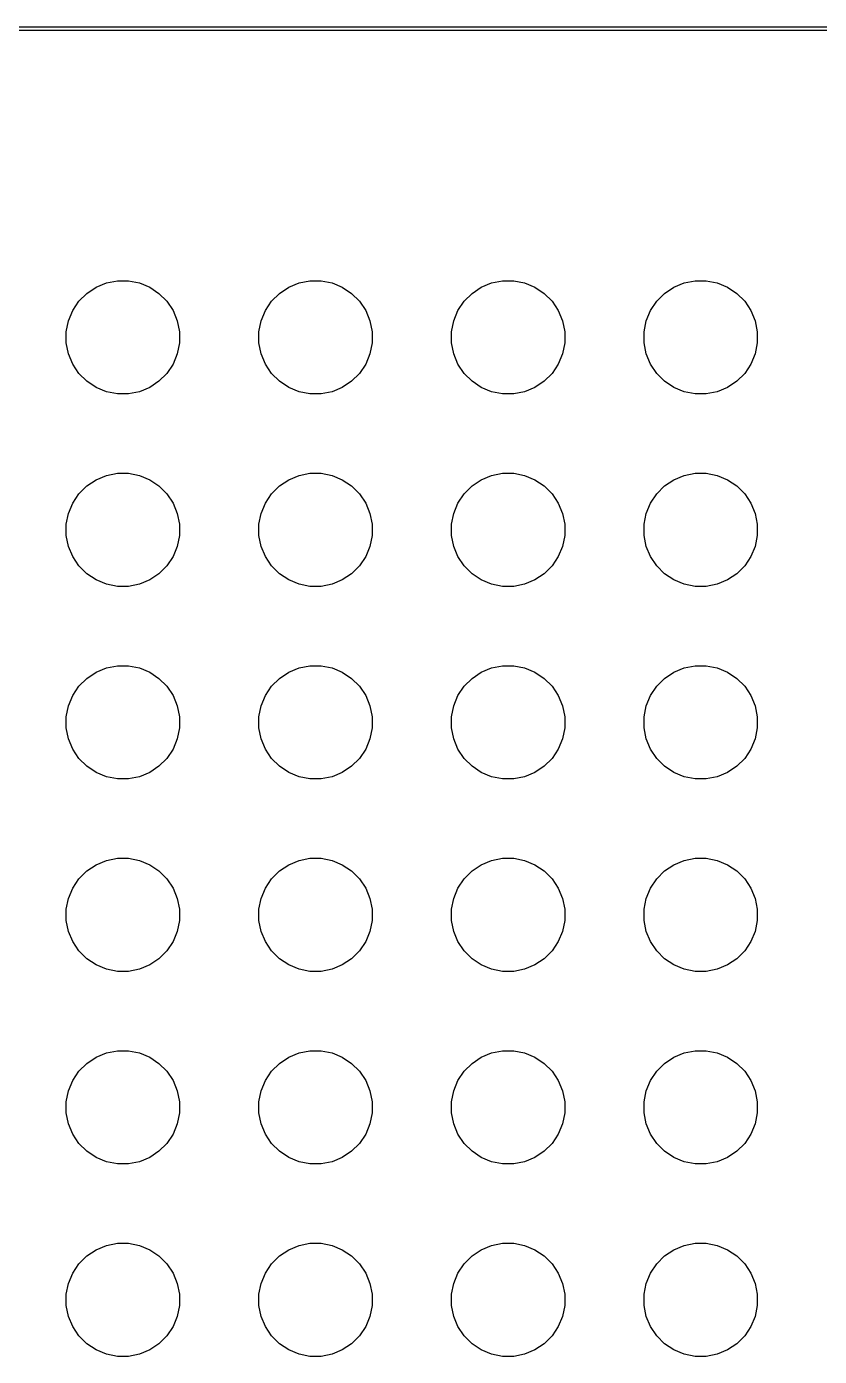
# Model space of a CAD drawing. Header units: millimetres. Extents: x 68 to 175, y -162 to -92.
# Drawn here: x 126.31 to 136.77, y -109.06 to -91.52 of the extents above; entities that cross this region are included whole.
import ezdxf

# ---------------------------------------------------------------- set-up
doc = ezdxf.new("R2010")
doc.units = ezdxf.units.MM
doc.layers.add('Edge.Cuts', color=254, linetype='CONTINUOUS', true_color=0xd0d2cd)

msp = doc.modelspace()

# ---------------------------------------------------------------- linework, layer by layer
at = {"layer": 'Edge.Cuts', "linetype": 'CONTINUOUS'}
for p, q in [((68.199199, -91.5186), (174.599999, -91.515)), ((174.575, -91.565), (68.224193, -91.568599)), ((127.228452, -94.954468), (127.364286, -94.898204)), ((127.364286, -94.898204), (127.508487, -94.86952)), ((127.508487, -94.86952), (127.655513, -94.86952)), ((127.655513, -94.86952), (127.799714, -94.898204)), ((127.799714, -94.898204), (127.935548, -94.954468)), ((129.768452, -94.954468), (129.904286, -94.898204)), ((129.904286, -94.898204), (130.048487, -94.86952)), ((130.048487, -94.86952), (130.195513, -94.86952)), ((130.195513, -94.86952), (130.339714, -94.898204)), ((130.339714, -94.898204), (130.475548, -94.954468)), ((132.308452, -94.954468), (132.444286, -94.898204)), ((132.444286, -94.898204), (132.588487, -94.86952)), ((132.588487, -94.86952), (132.735513, -94.86952)), ((132.735513, -94.86952), (132.879714, -94.898204)), ((132.879714, -94.898204), (133.015548, -94.954468)), ((134.848452, -94.954468), (134.984286, -94.898204)), ((134.984286, -94.898204), (135.128487, -94.86952)), ((135.128487, -94.86952), (135.275513, -94.86952)), ((135.275513, -94.86952), (135.419714, -94.898204)), ((135.419714, -94.898204), (135.555548, -94.954468)), ((127.002242, -95.140114), (127.106205, -95.036151)), ((127.106205, -95.036151), (127.228452, -94.954468)), ((127.935548, -94.954468), (128.057795, -95.036151)), ((128.057795, -95.036151), (128.161758, -95.140114)), ((129.542242, -95.140114), (129.646205, -95.036151)), ((129.646205, -95.036151), (129.768452, -94.954468)), ((130.475548, -94.954468), (130.597795, -95.036151)), ((130.597795, -95.036151), (130.701758, -95.140114)), ((132.082242, -95.140114), (132.186205, -95.036151)), ((132.186205, -95.036151), (132.308452, -94.954468)), ((133.015548, -94.954468), (133.137795, -95.036151)), ((133.137795, -95.036151), (133.241758, -95.140114)), ((134.622242, -95.140114), (134.726205, -95.036151)), ((134.726205, -95.036151), (134.848452, -94.954468)), ((135.555548, -94.954468), (135.677795, -95.036151)), ((135.677795, -95.036151), (135.781758, -95.140114)), ((126.864295, -95.398195), (126.920559, -95.262361)), ((126.920559, -95.262361), (127.002242, -95.140114)), ((128.161758, -95.140114), (128.243441, -95.262361)), ((128.243441, -95.262361), (128.299705, -95.398195)), ((129.404295, -95.398195), (129.460559, -95.262361)), ((129.460559, -95.262361), (129.542242, -95.140114)), ((130.701758, -95.140114), (130.783441, -95.262361)), ((130.783441, -95.262361), (130.839705, -95.398195)), ((131.944295, -95.398195), (132.000559, -95.262361)), ((132.000559, -95.262361), (132.082242, -95.140114)), ((133.241758, -95.140114), (133.323441, -95.262361)), ((133.323441, -95.262361), (133.379705, -95.398195)), ((134.484295, -95.398195), (134.540559, -95.262361)), ((134.540559, -95.262361), (134.622242, -95.140114)), ((135.781758, -95.140114), (135.863441, -95.262361)), ((135.863441, -95.262361), (135.919705, -95.398195)), ((126.835611, -95.542396), (126.864295, -95.398195)), ((128.299705, -95.398195), (128.328389, -95.542396)), ((129.375611, -95.542396), (129.404295, -95.398195)), ((130.839705, -95.398195), (130.868389, -95.542396)), ((131.915611, -95.542396), (131.944295, -95.398195)), ((133.379705, -95.398195), (133.408389, -95.542396)), ((134.455611, -95.542396), (134.484295, -95.398195)), ((135.919705, -95.398195), (135.948389, -95.542396)), ((126.835611, -95.689422), (126.835611, -95.542396)), ((128.328389, -95.542396), (128.328389, -95.689422)), ((129.375611, -95.689422), (129.375611, -95.542396)), ((130.868389, -95.542396), (130.868389, -95.689422)), ((131.915611, -95.689422), (131.915611, -95.542396)), ((133.408389, -95.542396), (133.408389, -95.689422)), ((134.455611, -95.689422), (134.455611, -95.542396)), ((135.948389, -95.542396), (135.948389, -95.689422)), ((126.864295, -95.833623), (126.835611, -95.689422)), ((128.328389, -95.689422), (128.299705, -95.833623)), ((129.404295, -95.833623), (129.375611, -95.689422)), ((130.868389, -95.689422), (130.839705, -95.833623)), ((131.944295, -95.833623), (131.915611, -95.689422)), ((133.408389, -95.689422), (133.379705, -95.833623)), ((134.484295, -95.833623), (134.455611, -95.689422)), ((135.948389, -95.689422), (135.919705, -95.833623)), ((126.920559, -95.969457), (126.864295, -95.833623)), ((127.002242, -96.091704), (126.920559, -95.969457)), ((128.243441, -95.969457), (128.161758, -96.091704)), ((128.299705, -95.833623), (128.243441, -95.969457)), ((129.460559, -95.969457), (129.404295, -95.833623)), ((129.542242, -96.091704), (129.460559, -95.969457)), ((130.783441, -95.969457), (130.701758, -96.091704)), ((130.839705, -95.833623), (130.783441, -95.969457)), ((132.000559, -95.969457), (131.944295, -95.833623)), ((132.082242, -96.091704), (132.000559, -95.969457)), ((133.323441, -95.969457), (133.241758, -96.091704)), ((133.379705, -95.833623), (133.323441, -95.969457)), ((134.540559, -95.969457), (134.484295, -95.833623)), ((134.622242, -96.091704), (134.540559, -95.969457)), ((135.863441, -95.969457), (135.781758, -96.091704)), ((135.919705, -95.833623), (135.863441, -95.969457)), ((127.106205, -96.195667), (127.002242, -96.091704)), ((128.161758, -96.091704), (128.057795, -96.195667)), ((129.646205, -96.195667), (129.542242, -96.091704)), ((130.701758, -96.091704), (130.597795, -96.195667)), ((132.186205, -96.195667), (132.082242, -96.091704)), ((133.241758, -96.091704), (133.137795, -96.195667)), ((134.726205, -96.195667), (134.622242, -96.091704)), ((135.781758, -96.091704), (135.677795, -96.195667)), ((127.228452, -96.27735), (127.106205, -96.195667)), ((127.364286, -96.333614), (127.228452, -96.27735)), ((127.508487, -96.362298), (127.364286, -96.333614)), ((127.799714, -96.333614), (127.655513, -96.362298)), ((127.935548, -96.27735), (127.799714, -96.333614)), ((128.057795, -96.195667), (127.935548, -96.27735)), ((129.768452, -96.27735), (129.646205, -96.195667)), ((129.904286, -96.333614), (129.768452, -96.27735)), ((130.048487, -96.362298), (129.904286, -96.333614)), ((130.339714, -96.333614), (130.195513, -96.362298)), ((130.475548, -96.27735), (130.339714, -96.333614)), ((130.597795, -96.195667), (130.475548, -96.27735)), ((132.308452, -96.27735), (132.186205, -96.195667)), ((132.444286, -96.333614), (132.308452, -96.27735)), ((132.588487, -96.362298), (132.444286, -96.333614)), ((132.879714, -96.333614), (132.735513, -96.362298)), ((133.015548, -96.27735), (132.879714, -96.333614)), ((133.137795, -96.195667), (133.015548, -96.27735)), ((134.848452, -96.27735), (134.726205, -96.195667)), ((134.984286, -96.333614), (134.848452, -96.27735)), ((135.128487, -96.362298), (134.984286, -96.333614)), ((135.419714, -96.333614), (135.275513, -96.362298)), ((135.555548, -96.27735), (135.419714, -96.333614)), ((135.677795, -96.195667), (135.555548, -96.27735)), ((127.655513, -96.362298), (127.508487, -96.362298)), ((130.195513, -96.362298), (130.048487, -96.362298)), ((132.735513, -96.362298), (132.588487, -96.362298)), ((135.275513, -96.362298), (135.128487, -96.362298)), ((127.106205, -97.576151), (127.228452, -97.494468)), ((127.228452, -97.494468), (127.364286, -97.438204)), ((127.364286, -97.438204), (127.508487, -97.40952)), ((127.508487, -97.40952), (127.655513, -97.40952)), ((127.655513, -97.40952), (127.799714, -97.438204)), ((127.799714, -97.438204), (127.935548, -97.494468)), ((127.935548, -97.494468), (128.057795, -97.576151)), ((129.646205, -97.576151), (129.768452, -97.494468)), ((129.768452, -97.494468), (129.904286, -97.438204)), ((129.904286, -97.438204), (130.048487, -97.40952)), ((130.048487, -97.40952), (130.195513, -97.40952)), ((130.195513, -97.40952), (130.339714, -97.438204)), ((130.339714, -97.438204), (130.475548, -97.494468)), ((130.475548, -97.494468), (130.597795, -97.576151)), ((132.186205, -97.576151), (132.308452, -97.494468)), ((132.308452, -97.494468), (132.444286, -97.438204)), ((132.444286, -97.438204), (132.588487, -97.40952)), ((132.588487, -97.40952), (132.735513, -97.40952)), ((132.735513, -97.40952), (132.879714, -97.438204)), ((132.879714, -97.438204), (133.015548, -97.494468)), ((133.015548, -97.494468), (133.137795, -97.576151)), ((134.726205, -97.576151), (134.848452, -97.494468)), ((134.848452, -97.494468), (134.984286, -97.438204)), ((134.984286, -97.438204), (135.128487, -97.40952)), ((135.128487, -97.40952), (135.275513, -97.40952)), ((135.275513, -97.40952), (135.419714, -97.438204)), ((135.419714, -97.438204), (135.555548, -97.494468)), ((135.555548, -97.494468), (135.677795, -97.576151)), ((126.920559, -97.802361), (127.002242, -97.680114)), ((127.002242, -97.680114), (127.106205, -97.576151)), ((128.057795, -97.576151), (128.161758, -97.680114)), ((128.161758, -97.680114), (128.243441, -97.802361)), ((129.460559, -97.802361), (129.542242, -97.680114)), ((129.542242, -97.680114), (129.646205, -97.576151)), ((130.597795, -97.576151), (130.701758, -97.680114)), ((130.701758, -97.680114), (130.783441, -97.802361)), ((132.000559, -97.802361), (132.082242, -97.680114)), ((132.082242, -97.680114), (132.186205, -97.576151)), ((133.137795, -97.576151), (133.241758, -97.680114)), ((133.241758, -97.680114), (133.323441, -97.802361)), ((134.540559, -97.802361), (134.622242, -97.680114)), ((134.622242, -97.680114), (134.726205, -97.576151)), ((135.677795, -97.576151), (135.781758, -97.680114)), ((135.781758, -97.680114), (135.863441, -97.802361)), ((126.864295, -97.938195), (126.920559, -97.802361)), ((128.243441, -97.802361), (128.299705, -97.938195)), ((129.404295, -97.938195), (129.460559, -97.802361)), ((130.783441, -97.802361), (130.839705, -97.938195)), ((131.944295, -97.938195), (132.000559, -97.802361)), ((133.323441, -97.802361), (133.379705, -97.938195)), ((134.484295, -97.938195), (134.540559, -97.802361)), ((135.863441, -97.802361), (135.919705, -97.938195)), ((126.835611, -98.082396), (126.864295, -97.938195)), ((126.835611, -98.229422), (126.835611, -98.082396)), ((128.299705, -97.938195), (128.328389, -98.082396)), ((128.328389, -98.082396), (128.328389, -98.229422)), ((129.375611, -98.082396), (129.404295, -97.938195)), ((129.375611, -98.229422), (129.375611, -98.082396)), ((130.839705, -97.938195), (130.868389, -98.082396)), ((130.868389, -98.082396), (130.868389, -98.229422)), ((131.915611, -98.082396), (131.944295, -97.938195)), ((131.915611, -98.229422), (131.915611, -98.082396)), ((133.379705, -97.938195), (133.408389, -98.082396)), ((133.408389, -98.082396), (133.408389, -98.229422)), ((134.455611, -98.082396), (134.484295, -97.938195)), ((134.455611, -98.229422), (134.455611, -98.082396)), ((135.919705, -97.938195), (135.948389, -98.082396)), ((135.948389, -98.082396), (135.948389, -98.229422)), ((126.864295, -98.373623), (126.835611, -98.229422)), ((128.328389, -98.229422), (128.299705, -98.373623)), ((129.404295, -98.373623), (129.375611, -98.229422)), ((130.868389, -98.229422), (130.839705, -98.373623)), ((131.944295, -98.373623), (131.915611, -98.229422)), ((133.408389, -98.229422), (133.379705, -98.373623)), ((134.484295, -98.373623), (134.455611, -98.229422)), ((135.948389, -98.229422), (135.919705, -98.373623)), ((126.920559, -98.509457), (126.864295, -98.373623)), ((128.299705, -98.373623), (128.243441, -98.509457)), ((129.460559, -98.509457), (129.404295, -98.373623)), ((130.839705, -98.373623), (130.783441, -98.509457)), ((132.000559, -98.509457), (131.944295, -98.373623)), ((133.379705, -98.373623), (133.323441, -98.509457)), ((134.540559, -98.509457), (134.484295, -98.373623)), ((135.919705, -98.373623), (135.863441, -98.509457)), ((127.002242, -98.631704), (126.920559, -98.509457)), ((128.243441, -98.509457), (128.161758, -98.631704)), ((129.542242, -98.631704), (129.460559, -98.509457)), ((130.783441, -98.509457), (130.701758, -98.631704)), ((132.082242, -98.631704), (132.000559, -98.509457)), ((133.323441, -98.509457), (133.241758, -98.631704)), ((134.622242, -98.631704), (134.540559, -98.509457)), ((135.863441, -98.509457), (135.781758, -98.631704)), ((127.106205, -98.735667), (127.002242, -98.631704)), ((127.228452, -98.81735), (127.106205, -98.735667)), ((128.057795, -98.735667), (127.935548, -98.81735)), ((128.161758, -98.631704), (128.057795, -98.735667)), ((129.646205, -98.735667), (129.542242, -98.631704)), ((129.768452, -98.81735), (129.646205, -98.735667)), ((130.597795, -98.735667), (130.475548, -98.81735)), ((130.701758, -98.631704), (130.597795, -98.735667)), ((132.186205, -98.735667), (132.082242, -98.631704)), ((132.308452, -98.81735), (132.186205, -98.735667)), ((133.137795, -98.735667), (133.015548, -98.81735)), ((133.241758, -98.631704), (133.137795, -98.735667)), ((134.726205, -98.735667), (134.622242, -98.631704)), ((134.848452, -98.81735), (134.726205, -98.735667)), ((135.677795, -98.735667), (135.555548, -98.81735)), ((135.781758, -98.631704), (135.677795, -98.735667)), ((127.364286, -98.873614), (127.228452, -98.81735)), ((127.508487, -98.902298), (127.364286, -98.873614)), ((127.655513, -98.902298), (127.508487, -98.902298)), ((127.799714, -98.873614), (127.655513, -98.902298)), ((127.935548, -98.81735), (127.799714, -98.873614)), ((129.904286, -98.873614), (129.768452, -98.81735)), ((130.048487, -98.902298), (129.904286, -98.873614)), ((130.195513, -98.902298), (130.048487, -98.902298)), ((130.339714, -98.873614), (130.195513, -98.902298)), ((130.475548, -98.81735), (130.339714, -98.873614)), ((132.444286, -98.873614), (132.308452, -98.81735)), ((132.588487, -98.902298), (132.444286, -98.873614)), ((132.735513, -98.902298), (132.588487, -98.902298)), ((132.879714, -98.873614), (132.735513, -98.902298)), ((133.015548, -98.81735), (132.879714, -98.873614)), ((134.984286, -98.873614), (134.848452, -98.81735)), ((135.128487, -98.902298), (134.984286, -98.873614)), ((135.275513, -98.902298), (135.128487, -98.902298)), ((135.419714, -98.873614), (135.275513, -98.902298)), ((135.555548, -98.81735), (135.419714, -98.873614)), ((127.228452, -100.034468), (127.364286, -99.978204)), ((127.364286, -99.978204), (127.508487, -99.94952)), ((127.508487, -99.94952), (127.655513, -99.94952)), ((127.655513, -99.94952), (127.799714, -99.978204)), ((127.799714, -99.978204), (127.935548, -100.034468)), ((129.768452, -100.034468), (129.904286, -99.978204)), ((129.904286, -99.978204), (130.048487, -99.94952)), ((130.048487, -99.94952), (130.195513, -99.94952)), ((130.195513, -99.94952), (130.339714, -99.978204)), ((130.339714, -99.978204), (130.475548, -100.034468)), ((132.308452, -100.034468), (132.444286, -99.978204)), ((132.444286, -99.978204), (132.588487, -99.94952)), ((132.588487, -99.94952), (132.735513, -99.94952)), ((132.735513, -99.94952), (132.879714, -99.978204)), ((132.879714, -99.978204), (133.015548, -100.034468)), ((134.848452, -100.034468), (134.984286, -99.978204)), ((134.984286, -99.978204), (135.128487, -99.94952)), ((135.128487, -99.94952), (135.275513, -99.94952)), ((135.275513, -99.94952), (135.419714, -99.978204)), ((135.419714, -99.978204), (135.555548, -100.034468)), ((127.002242, -100.220114), (127.106205, -100.116151)), ((127.106205, -100.116151), (127.228452, -100.034468)), ((127.935548, -100.034468), (128.057795, -100.116151)), ((128.057795, -100.116151), (128.161758, -100.220114)), ((129.542242, -100.220114), (129.646205, -100.116151)), ((129.646205, -100.116151), (129.768452, -100.034468)), ((130.475548, -100.034468), (130.597795, -100.116151)), ((130.597795, -100.116151), (130.701758, -100.220114)), ((132.082242, -100.220114), (132.186205, -100.116151)), ((132.186205, -100.116151), (132.308452, -100.034468)), ((133.015548, -100.034468), (133.137795, -100.116151)), ((133.137795, -100.116151), (133.241758, -100.220114)), ((134.622242, -100.220114), (134.726205, -100.116151)), ((134.726205, -100.116151), (134.848452, -100.034468)), ((135.555548, -100.034468), (135.677795, -100.116151)), ((135.677795, -100.116151), (135.781758, -100.220114)), ((126.864295, -100.478195), (126.920559, -100.342361)), ((126.920559, -100.342361), (127.002242, -100.220114)), ((128.161758, -100.220114), (128.243441, -100.342361)), ((128.243441, -100.342361), (128.299705, -100.478195)), ((129.404295, -100.478195), (129.460559, -100.342361)), ((129.460559, -100.342361), (129.542242, -100.220114)), ((130.701758, -100.220114), (130.783441, -100.342361)), ((130.783441, -100.342361), (130.839705, -100.478195)), ((131.944295, -100.478195), (132.000559, -100.342361)), ((132.000559, -100.342361), (132.082242, -100.220114)), ((133.241758, -100.220114), (133.323441, -100.342361)), ((133.323441, -100.342361), (133.379705, -100.478195)), ((134.484295, -100.478195), (134.540559, -100.342361)), ((134.540559, -100.342361), (134.622242, -100.220114)), ((135.781758, -100.220114), (135.863441, -100.342361)), ((135.863441, -100.342361), (135.919705, -100.478195)), ((126.835611, -100.622396), (126.864295, -100.478195)), ((128.299705, -100.478195), (128.328389, -100.622396)), ((129.375611, -100.622396), (129.404295, -100.478195)), ((130.839705, -100.478195), (130.868389, -100.622396)), ((131.915611, -100.622396), (131.944295, -100.478195)), ((133.379705, -100.478195), (133.408389, -100.622396)), ((134.455611, -100.622396), (134.484295, -100.478195)), ((135.919705, -100.478195), (135.948389, -100.622396)), ((126.835611, -100.769422), (126.835611, -100.622396)), ((128.328389, -100.622396), (128.328389, -100.769422)), ((129.375611, -100.769422), (129.375611, -100.622396)), ((130.868389, -100.622396), (130.868389, -100.769422)), ((131.915611, -100.769422), (131.915611, -100.622396)), ((133.408389, -100.622396), (133.408389, -100.769422)), ((134.455611, -100.769422), (134.455611, -100.622396)), ((135.948389, -100.622396), (135.948389, -100.769422)), ((126.864295, -100.913623), (126.835611, -100.769422)), ((128.328389, -100.769422), (128.299705, -100.913623)), ((129.404295, -100.913623), (129.375611, -100.769422)), ((130.868389, -100.769422), (130.839705, -100.913623)), ((131.944295, -100.913623), (131.915611, -100.769422)), ((133.408389, -100.769422), (133.379705, -100.913623)), ((134.484295, -100.913623), (134.455611, -100.769422)), ((135.948389, -100.769422), (135.919705, -100.913623)), ((126.920559, -101.049457), (126.864295, -100.913623)), ((127.002242, -101.171704), (126.920559, -101.049457)), ((128.243441, -101.049457), (128.161758, -101.171704)), ((128.299705, -100.913623), (128.243441, -101.049457)), ((129.460559, -101.049457), (129.404295, -100.913623)), ((129.542242, -101.171704), (129.460559, -101.049457)), ((130.783441, -101.049457), (130.701758, -101.171704)), ((130.839705, -100.913623), (130.783441, -101.049457)), ((132.000559, -101.049457), (131.944295, -100.913623)), ((132.082242, -101.171704), (132.000559, -101.049457)), ((133.323441, -101.049457), (133.241758, -101.171704)), ((133.379705, -100.913623), (133.323441, -101.049457)), ((134.540559, -101.049457), (134.484295, -100.913623)), ((134.622242, -101.171704), (134.540559, -101.049457)), ((135.863441, -101.049457), (135.781758, -101.171704)), ((135.919705, -100.913623), (135.863441, -101.049457)), ((127.106205, -101.275667), (127.002242, -101.171704)), ((128.161758, -101.171704), (128.057795, -101.275667)), ((129.646205, -101.275667), (129.542242, -101.171704)), ((130.701758, -101.171704), (130.597795, -101.275667)), ((132.186205, -101.275667), (132.082242, -101.171704)), ((133.241758, -101.171704), (133.137795, -101.275667)), ((134.726205, -101.275667), (134.622242, -101.171704)), ((135.781758, -101.171704), (135.677795, -101.275667)), ((127.228452, -101.35735), (127.106205, -101.275667)), ((127.364286, -101.413614), (127.228452, -101.35735)), ((127.508487, -101.442298), (127.364286, -101.413614)), ((127.799714, -101.413614), (127.655513, -101.442298)), ((127.935548, -101.35735), (127.799714, -101.413614)), ((128.057795, -101.275667), (127.935548, -101.35735)), ((129.768452, -101.35735), (129.646205, -101.275667)), ((129.904286, -101.413614), (129.768452, -101.35735)), ((130.048487, -101.442298), (129.904286, -101.413614)), ((130.339714, -101.413614), (130.195513, -101.442298)), ((130.475548, -101.35735), (130.339714, -101.413614)), ((130.597795, -101.275667), (130.475548, -101.35735)), ((132.308452, -101.35735), (132.186205, -101.275667)), ((132.444286, -101.413614), (132.308452, -101.35735)), ((132.588487, -101.442298), (132.444286, -101.413614)), ((132.879714, -101.413614), (132.735513, -101.442298)), ((133.015548, -101.35735), (132.879714, -101.413614)), ((133.137795, -101.275667), (133.015548, -101.35735)), ((134.848452, -101.35735), (134.726205, -101.275667)), ((134.984286, -101.413614), (134.848452, -101.35735)), ((135.128487, -101.442298), (134.984286, -101.413614)), ((135.419714, -101.413614), (135.275513, -101.442298)), ((135.555548, -101.35735), (135.419714, -101.413614)), ((135.677795, -101.275667), (135.555548, -101.35735)), ((127.655513, -101.442298), (127.508487, -101.442298)), ((130.195513, -101.442298), (130.048487, -101.442298)), ((132.735513, -101.442298), (132.588487, -101.442298)), ((135.275513, -101.442298), (135.128487, -101.442298)), ((127.106205, -102.656151), (127.228452, -102.574468)), ((127.228452, -102.574468), (127.364286, -102.518204)), ((127.364286, -102.518204), (127.508487, -102.48952)), ((127.508487, -102.48952), (127.655513, -102.48952)), ((127.655513, -102.48952), (127.799714, -102.518204)), ((127.799714, -102.518204), (127.935548, -102.574468)), ((127.935548, -102.574468), (128.057795, -102.656151)), ((129.646205, -102.656151), (129.768452, -102.574468)), ((129.768452, -102.574468), (129.904286, -102.518204)), ((129.904286, -102.518204), (130.048487, -102.48952)), ((130.048487, -102.48952), (130.195513, -102.48952)), ((130.195513, -102.48952), (130.339714, -102.518204)), ((130.339714, -102.518204), (130.475548, -102.574468)), ((130.475548, -102.574468), (130.597795, -102.656151)), ((132.186205, -102.656151), (132.308452, -102.574468)), ((132.308452, -102.574468), (132.444286, -102.518204)), ((132.444286, -102.518204), (132.588487, -102.48952)), ((132.588487, -102.48952), (132.735513, -102.48952)), ((132.735513, -102.48952), (132.879714, -102.518204)), ((132.879714, -102.518204), (133.015548, -102.574468)), ((133.015548, -102.574468), (133.137795, -102.656151)), ((134.726205, -102.656151), (134.848452, -102.574468)), ((134.848452, -102.574468), (134.984286, -102.518204)), ((134.984286, -102.518204), (135.128487, -102.48952)), ((135.128487, -102.48952), (135.275513, -102.48952)), ((135.275513, -102.48952), (135.419714, -102.518204)), ((135.419714, -102.518204), (135.555548, -102.574468)), ((135.555548, -102.574468), (135.677795, -102.656151)), ((126.920559, -102.882361), (127.002242, -102.760114)), ((127.002242, -102.760114), (127.106205, -102.656151)), ((128.057795, -102.656151), (128.161758, -102.760114)), ((128.161758, -102.760114), (128.243441, -102.882361)), ((129.460559, -102.882361), (129.542242, -102.760114)), ((129.542242, -102.760114), (129.646205, -102.656151)), ((130.597795, -102.656151), (130.701758, -102.760114)), ((130.701758, -102.760114), (130.783441, -102.882361)), ((132.000559, -102.882361), (132.082242, -102.760114)), ((132.082242, -102.760114), (132.186205, -102.656151)), ((133.137795, -102.656151), (133.241758, -102.760114)), ((133.241758, -102.760114), (133.323441, -102.882361)), ((134.540559, -102.882361), (134.622242, -102.760114)), ((134.622242, -102.760114), (134.726205, -102.656151)), ((135.677795, -102.656151), (135.781758, -102.760114)), ((135.781758, -102.760114), (135.863441, -102.882361)), ((126.864295, -103.018195), (126.920559, -102.882361)), ((128.243441, -102.882361), (128.299705, -103.018195)), ((129.404295, -103.018195), (129.460559, -102.882361)), ((130.783441, -102.882361), (130.839705, -103.018195)), ((131.944295, -103.018195), (132.000559, -102.882361)), ((133.323441, -102.882361), (133.379705, -103.018195)), ((134.484295, -103.018195), (134.540559, -102.882361)), ((135.863441, -102.882361), (135.919705, -103.018195)), ((126.835611, -103.162396), (126.864295, -103.018195)), ((126.835611, -103.309422), (126.835611, -103.162396)), ((128.299705, -103.018195), (128.328389, -103.162396)), ((128.328389, -103.162396), (128.328389, -103.309422)), ((129.375611, -103.162396), (129.404295, -103.018195)), ((129.375611, -103.309422), (129.375611, -103.162396)), ((130.839705, -103.018195), (130.868389, -103.162396)), ((130.868389, -103.162396), (130.868389, -103.309422)), ((131.915611, -103.162396), (131.944295, -103.018195)), ((131.915611, -103.309422), (131.915611, -103.162396)), ((133.379705, -103.018195), (133.408389, -103.162396)), ((133.408389, -103.162396), (133.408389, -103.309422)), ((134.455611, -103.162396), (134.484295, -103.018195)), ((134.455611, -103.309422), (134.455611, -103.162396)), ((135.919705, -103.018195), (135.948389, -103.162396)), ((135.948389, -103.162396), (135.948389, -103.309422)), ((126.864295, -103.453623), (126.835611, -103.309422)), ((128.328389, -103.309422), (128.299705, -103.453623)), ((129.404295, -103.453623), (129.375611, -103.309422)), ((130.868389, -103.309422), (130.839705, -103.453623)), ((131.944295, -103.453623), (131.915611, -103.309422)), ((133.408389, -103.309422), (133.379705, -103.453623)), ((134.484295, -103.453623), (134.455611, -103.309422)), ((135.948389, -103.309422), (135.919705, -103.453623)), ((126.920559, -103.589457), (126.864295, -103.453623)), ((128.299705, -103.453623), (128.243441, -103.589457)), ((129.460559, -103.589457), (129.404295, -103.453623)), ((130.839705, -103.453623), (130.783441, -103.589457)), ((132.000559, -103.589457), (131.944295, -103.453623)), ((133.379705, -103.453623), (133.323441, -103.589457)), ((134.540559, -103.589457), (134.484295, -103.453623)), ((135.919705, -103.453623), (135.863441, -103.589457)), ((127.002242, -103.711704), (126.920559, -103.589457)), ((128.243441, -103.589457), (128.161758, -103.711704)), ((129.542242, -103.711704), (129.460559, -103.589457)), ((130.783441, -103.589457), (130.701758, -103.711704)), ((132.082242, -103.711704), (132.000559, -103.589457)), ((133.323441, -103.589457), (133.241758, -103.711704)), ((134.622242, -103.711704), (134.540559, -103.589457)), ((135.863441, -103.589457), (135.781758, -103.711704)), ((127.106205, -103.815667), (127.002242, -103.711704)), ((127.228452, -103.89735), (127.106205, -103.815667)), ((128.057795, -103.815667), (127.935548, -103.89735)), ((128.161758, -103.711704), (128.057795, -103.815667)), ((129.646205, -103.815667), (129.542242, -103.711704)), ((129.768452, -103.89735), (129.646205, -103.815667)), ((130.597795, -103.815667), (130.475548, -103.89735)), ((130.701758, -103.711704), (130.597795, -103.815667)), ((132.186205, -103.815667), (132.082242, -103.711704)), ((132.308452, -103.89735), (132.186205, -103.815667)), ((133.137795, -103.815667), (133.015548, -103.89735)), ((133.241758, -103.711704), (133.137795, -103.815667)), ((134.726205, -103.815667), (134.622242, -103.711704)), ((134.848452, -103.89735), (134.726205, -103.815667)), ((135.677795, -103.815667), (135.555548, -103.89735)), ((135.781758, -103.711704), (135.677795, -103.815667)), ((127.364286, -103.953614), (127.228452, -103.89735)), ((127.508487, -103.982298), (127.364286, -103.953614)), ((127.655513, -103.982298), (127.508487, -103.982298)), ((127.799714, -103.953614), (127.655513, -103.982298)), ((127.935548, -103.89735), (127.799714, -103.953614)), ((129.904286, -103.953614), (129.768452, -103.89735)), ((130.048487, -103.982298), (129.904286, -103.953614)), ((130.195513, -103.982298), (130.048487, -103.982298)), ((130.339714, -103.953614), (130.195513, -103.982298)), ((130.475548, -103.89735), (130.339714, -103.953614)), ((132.444286, -103.953614), (132.308452, -103.89735)), ((132.588487, -103.982298), (132.444286, -103.953614)), ((132.735513, -103.982298), (132.588487, -103.982298)), ((132.879714, -103.953614), (132.735513, -103.982298)), ((133.015548, -103.89735), (132.879714, -103.953614)), ((134.984286, -103.953614), (134.848452, -103.89735)), ((135.128487, -103.982298), (134.984286, -103.953614)), ((135.275513, -103.982298), (135.128487, -103.982298)), ((135.419714, -103.953614), (135.275513, -103.982298)), ((135.555548, -103.89735), (135.419714, -103.953614)), ((127.228452, -105.114468), (127.364286, -105.058204)), ((127.364286, -105.058204), (127.508487, -105.02952)), ((127.508487, -105.02952), (127.655513, -105.02952)), ((127.655513, -105.02952), (127.799714, -105.058204)), ((127.799714, -105.058204), (127.935548, -105.114468)), ((129.768452, -105.114468), (129.904286, -105.058204)), ((129.904286, -105.058204), (130.048487, -105.02952)), ((130.048487, -105.02952), (130.195513, -105.02952)), ((130.195513, -105.02952), (130.339714, -105.058204)), ((130.339714, -105.058204), (130.475548, -105.114468)), ((132.308452, -105.114468), (132.444286, -105.058204)), ((132.444286, -105.058204), (132.588487, -105.02952)), ((132.588487, -105.02952), (132.735513, -105.02952)), ((132.735513, -105.02952), (132.879714, -105.058204)), ((132.879714, -105.058204), (133.015548, -105.114468)), ((134.848452, -105.114468), (134.984286, -105.058204)), ((134.984286, -105.058204), (135.128487, -105.02952)), ((135.128487, -105.02952), (135.275513, -105.02952)), ((135.275513, -105.02952), (135.419714, -105.058204)), ((135.419714, -105.058204), (135.555548, -105.114468)), ((127.002242, -105.300114), (127.106205, -105.196151)), ((127.106205, -105.196151), (127.228452, -105.114468)), ((127.935548, -105.114468), (128.057795, -105.196151)), ((128.057795, -105.196151), (128.161758, -105.300114)), ((129.542242, -105.300114), (129.646205, -105.196151)), ((129.646205, -105.196151), (129.768452, -105.114468)), ((130.475548, -105.114468), (130.597795, -105.196151)), ((130.597795, -105.196151), (130.701758, -105.300114)), ((132.082242, -105.300114), (132.186205, -105.196151)), ((132.186205, -105.196151), (132.308452, -105.114468)), ((133.015548, -105.114468), (133.137795, -105.196151)), ((133.137795, -105.196151), (133.241758, -105.300114)), ((134.622242, -105.300114), (134.726205, -105.196151)), ((134.726205, -105.196151), (134.848452, -105.114468)), ((135.555548, -105.114468), (135.677795, -105.196151)), ((135.677795, -105.196151), (135.781758, -105.300114)), ((126.864295, -105.558195), (126.920559, -105.422361)), ((126.920559, -105.422361), (127.002242, -105.300114)), ((128.161758, -105.300114), (128.243441, -105.422361)), ((128.243441, -105.422361), (128.299705, -105.558195)), ((129.404295, -105.558195), (129.460559, -105.422361)), ((129.460559, -105.422361), (129.542242, -105.300114)), ((130.701758, -105.300114), (130.783441, -105.422361)), ((130.783441, -105.422361), (130.839705, -105.558195)), ((131.944295, -105.558195), (132.000559, -105.422361)), ((132.000559, -105.422361), (132.082242, -105.300114)), ((133.241758, -105.300114), (133.323441, -105.422361)), ((133.323441, -105.422361), (133.379705, -105.558195)), ((134.484295, -105.558195), (134.540559, -105.422361)), ((134.540559, -105.422361), (134.622242, -105.300114)), ((135.781758, -105.300114), (135.863441, -105.422361)), ((135.863441, -105.422361), (135.919705, -105.558195)), ((126.835611, -105.702396), (126.864295, -105.558195)), ((128.299705, -105.558195), (128.328389, -105.702396)), ((129.375611, -105.702396), (129.404295, -105.558195)), ((130.839705, -105.558195), (130.868389, -105.702396)), ((131.915611, -105.702396), (131.944295, -105.558195)), ((133.379705, -105.558195), (133.408389, -105.702396)), ((134.455611, -105.702396), (134.484295, -105.558195)), ((135.919705, -105.558195), (135.948389, -105.702396)), ((126.835611, -105.849422), (126.835611, -105.702396)), ((128.328389, -105.702396), (128.328389, -105.849422)), ((129.375611, -105.849422), (129.375611, -105.702396)), ((130.868389, -105.702396), (130.868389, -105.849422)), ((131.915611, -105.849422), (131.915611, -105.702396)), ((133.408389, -105.702396), (133.408389, -105.849422)), ((134.455611, -105.849422), (134.455611, -105.702396)), ((135.948389, -105.702396), (135.948389, -105.849422)), ((126.864295, -105.993623), (126.835611, -105.849422)), ((128.328389, -105.849422), (128.299705, -105.993623)), ((129.404295, -105.993623), (129.375611, -105.849422)), ((130.868389, -105.849422), (130.839705, -105.993623)), ((131.944295, -105.993623), (131.915611, -105.849422)), ((133.408389, -105.849422), (133.379705, -105.993623)), ((134.484295, -105.993623), (134.455611, -105.849422)), ((135.948389, -105.849422), (135.919705, -105.993623)), ((126.920559, -106.129457), (126.864295, -105.993623)), ((127.002242, -106.251704), (126.920559, -106.129457)), ((128.243441, -106.129457), (128.161758, -106.251704)), ((128.299705, -105.993623), (128.243441, -106.129457)), ((129.460559, -106.129457), (129.404295, -105.993623)), ((129.542242, -106.251704), (129.460559, -106.129457)), ((130.783441, -106.129457), (130.701758, -106.251704)), ((130.839705, -105.993623), (130.783441, -106.129457)), ((132.000559, -106.129457), (131.944295, -105.993623)), ((132.082242, -106.251704), (132.000559, -106.129457)), ((133.323441, -106.129457), (133.241758, -106.251704)), ((133.379705, -105.993623), (133.323441, -106.129457)), ((134.540559, -106.129457), (134.484295, -105.993623)), ((134.622242, -106.251704), (134.540559, -106.129457)), ((135.863441, -106.129457), (135.781758, -106.251704)), ((135.919705, -105.993623), (135.863441, -106.129457)), ((127.106205, -106.355667), (127.002242, -106.251704)), ((128.161758, -106.251704), (128.057795, -106.355667)), ((129.646205, -106.355667), (129.542242, -106.251704)), ((130.701758, -106.251704), (130.597795, -106.355667)), ((132.186205, -106.355667), (132.082242, -106.251704)), ((133.241758, -106.251704), (133.137795, -106.355667)), ((134.726205, -106.355667), (134.622242, -106.251704)), ((135.781758, -106.251704), (135.677795, -106.355667)), ((127.228452, -106.43735), (127.106205, -106.355667)), ((127.364286, -106.493614), (127.228452, -106.43735)), ((127.508487, -106.522298), (127.364286, -106.493614)), ((127.799714, -106.493614), (127.655513, -106.522298)), ((127.935548, -106.43735), (127.799714, -106.493614)), ((128.057795, -106.355667), (127.935548, -106.43735)), ((129.768452, -106.43735), (129.646205, -106.355667)), ((129.904286, -106.493614), (129.768452, -106.43735)), ((130.048487, -106.522298), (129.904286, -106.493614)), ((130.339714, -106.493614), (130.195513, -106.522298)), ((130.475548, -106.43735), (130.339714, -106.493614)), ((130.597795, -106.355667), (130.475548, -106.43735)), ((132.308452, -106.43735), (132.186205, -106.355667)), ((132.444286, -106.493614), (132.308452, -106.43735)), ((132.588487, -106.522298), (132.444286, -106.493614)), ((132.879714, -106.493614), (132.735513, -106.522298)), ((133.015548, -106.43735), (132.879714, -106.493614)), ((133.137795, -106.355667), (133.015548, -106.43735)), ((134.848452, -106.43735), (134.726205, -106.355667)), ((134.984286, -106.493614), (134.848452, -106.43735)), ((135.128487, -106.522298), (134.984286, -106.493614)), ((135.419714, -106.493614), (135.275513, -106.522298)), ((135.555548, -106.43735), (135.419714, -106.493614)), ((135.677795, -106.355667), (135.555548, -106.43735)), ((127.655513, -106.522298), (127.508487, -106.522298)), ((130.195513, -106.522298), (130.048487, -106.522298)), ((132.735513, -106.522298), (132.588487, -106.522298)), ((135.275513, -106.522298), (135.128487, -106.522298)), ((127.002242, -107.840114), (127.106205, -107.736151)), ((127.106205, -107.736151), (127.228452, -107.654468)), ((127.228452, -107.654468), (127.364286, -107.598204)), ((127.364286, -107.598204), (127.508487, -107.56952)), ((127.508487, -107.56952), (127.655513, -107.56952)), ((127.655513, -107.56952), (127.799714, -107.598204)), ((127.799714, -107.598204), (127.935548, -107.654468)), ((127.935548, -107.654468), (128.057795, -107.736151)), ((128.057795, -107.736151), (128.161758, -107.840114)), ((129.542242, -107.840114), (129.646205, -107.736151)), ((129.646205, -107.736151), (129.768452, -107.654468)), ((129.768452, -107.654468), (129.904286, -107.598204)), ((129.904286, -107.598204), (130.048487, -107.56952)), ((130.048487, -107.56952), (130.195513, -107.56952)), ((130.195513, -107.56952), (130.339714, -107.598204)), ((130.339714, -107.598204), (130.475548, -107.654468)), ((130.475548, -107.654468), (130.597795, -107.736151)), ((130.597795, -107.736151), (130.701758, -107.840114)), ((132.082242, -107.840114), (132.186205, -107.736151)), ((132.186205, -107.736151), (132.308452, -107.654468)), ((132.308452, -107.654468), (132.444286, -107.598204)), ((132.444286, -107.598204), (132.588487, -107.56952)), ((132.588487, -107.56952), (132.735513, -107.56952)), ((132.735513, -107.56952), (132.879714, -107.598204)), ((132.879714, -107.598204), (133.015548, -107.654468)), ((133.015548, -107.654468), (133.137795, -107.736151)), ((133.137795, -107.736151), (133.241758, -107.840114)), ((134.622242, -107.840114), (134.726205, -107.736151)), ((134.726205, -107.736151), (134.848452, -107.654468)), ((134.848452, -107.654468), (134.984286, -107.598204)), ((134.984286, -107.598204), (135.128487, -107.56952)), ((135.128487, -107.56952), (135.275513, -107.56952)), ((135.275513, -107.56952), (135.419714, -107.598204)), ((135.419714, -107.598204), (135.555548, -107.654468)), ((135.555548, -107.654468), (135.677795, -107.736151)), ((135.677795, -107.736151), (135.781758, -107.840114)), ((126.920559, -107.962361), (127.002242, -107.840114)), ((128.161758, -107.840114), (128.243441, -107.962361)), ((129.460559, -107.962361), (129.542242, -107.840114)), ((130.701758, -107.840114), (130.783441, -107.962361)), ((132.000559, -107.962361), (132.082242, -107.840114)), ((133.241758, -107.840114), (133.323441, -107.962361)), ((134.540559, -107.962361), (134.622242, -107.840114)), ((135.781758, -107.840114), (135.863441, -107.962361)), ((126.864295, -108.098195), (126.920559, -107.962361)), ((128.243441, -107.962361), (128.299705, -108.098195)), ((129.404295, -108.098195), (129.460559, -107.962361)), ((130.783441, -107.962361), (130.839705, -108.098195)), ((131.944295, -108.098195), (132.000559, -107.962361)), ((133.323441, -107.962361), (133.379705, -108.098195)), ((134.484295, -108.098195), (134.540559, -107.962361)), ((135.863441, -107.962361), (135.919705, -108.098195)), ((126.835611, -108.242396), (126.864295, -108.098195)), ((126.835611, -108.389422), (126.835611, -108.242396)), ((128.299705, -108.098195), (128.328389, -108.242396)), ((128.328389, -108.242396), (128.328389, -108.389422)), ((129.375611, -108.242396), (129.404295, -108.098195)), ((129.375611, -108.389422), (129.375611, -108.242396)), ((130.839705, -108.098195), (130.868389, -108.242396)), ((130.868389, -108.242396), (130.868389, -108.389422)), ((131.915611, -108.242396), (131.944295, -108.098195)), ((131.915611, -108.389422), (131.915611, -108.242396)), ((133.379705, -108.098195), (133.408389, -108.242396)), ((133.408389, -108.242396), (133.408389, -108.389422)), ((134.455611, -108.242396), (134.484295, -108.098195)), ((134.455611, -108.389422), (134.455611, -108.242396)), ((135.919705, -108.098195), (135.948389, -108.242396)), ((135.948389, -108.242396), (135.948389, -108.389422)), ((126.864295, -108.533623), (126.835611, -108.389422)), ((128.328389, -108.389422), (128.299705, -108.533623)), ((129.404295, -108.533623), (129.375611, -108.389422)), ((130.868389, -108.389422), (130.839705, -108.533623)), ((131.944295, -108.533623), (131.915611, -108.389422)), ((133.408389, -108.389422), (133.379705, -108.533623)), ((134.484295, -108.533623), (134.455611, -108.389422)), ((135.948389, -108.389422), (135.919705, -108.533623)), ((126.920559, -108.669457), (126.864295, -108.533623)), ((128.299705, -108.533623), (128.243441, -108.669457)), ((129.460559, -108.669457), (129.404295, -108.533623)), ((130.839705, -108.533623), (130.783441, -108.669457)), ((132.000559, -108.669457), (131.944295, -108.533623)), ((133.379705, -108.533623), (133.323441, -108.669457)), ((134.540559, -108.669457), (134.484295, -108.533623)), ((135.919705, -108.533623), (135.863441, -108.669457)), ((127.002242, -108.791704), (126.920559, -108.669457)), ((127.106205, -108.895667), (127.002242, -108.791704)), ((128.161758, -108.791704), (128.057795, -108.895667)), ((128.243441, -108.669457), (128.161758, -108.791704)), ((129.542242, -108.791704), (129.460559, -108.669457)), ((129.646205, -108.895667), (129.542242, -108.791704)), ((130.701758, -108.791704), (130.597795, -108.895667)), ((130.783441, -108.669457), (130.701758, -108.791704)), ((132.082242, -108.791704), (132.000559, -108.669457)), ((132.186205, -108.895667), (132.082242, -108.791704)), ((133.241758, -108.791704), (133.137795, -108.895667)), ((133.323441, -108.669457), (133.241758, -108.791704)), ((134.622242, -108.791704), (134.540559, -108.669457)), ((134.726205, -108.895667), (134.622242, -108.791704)), ((135.781758, -108.791704), (135.677795, -108.895667)), ((135.863441, -108.669457), (135.781758, -108.791704)), ((127.228452, -108.97735), (127.106205, -108.895667)), ((128.057795, -108.895667), (127.935548, -108.97735)), ((129.768452, -108.97735), (129.646205, -108.895667)), ((130.597795, -108.895667), (130.475548, -108.97735)), ((132.308452, -108.97735), (132.186205, -108.895667)), ((133.137795, -108.895667), (133.015548, -108.97735)), ((134.848452, -108.97735), (134.726205, -108.895667)), ((135.677795, -108.895667), (135.555548, -108.97735)), ((127.364286, -109.033614), (127.228452, -108.97735)), ((127.508487, -109.062298), (127.364286, -109.033614)), ((127.655513, -109.062298), (127.508487, -109.062298)), ((127.799714, -109.033614), (127.655513, -109.062298)), ((127.935548, -108.97735), (127.799714, -109.033614)), ((129.904286, -109.033614), (129.768452, -108.97735)), ((130.048487, -109.062298), (129.904286, -109.033614)), ((130.195513, -109.062298), (130.048487, -109.062298)), ((130.339714, -109.033614), (130.195513, -109.062298)), ((130.475548, -108.97735), (130.339714, -109.033614)), ((132.444286, -109.033614), (132.308452, -108.97735)), ((132.588487, -109.062298), (132.444286, -109.033614)), ((132.735513, -109.062298), (132.588487, -109.062298)), ((132.879714, -109.033614), (132.735513, -109.062298)), ((133.015548, -108.97735), (132.879714, -109.033614)), ((134.984286, -109.033614), (134.848452, -108.97735)), ((135.128487, -109.062298), (134.984286, -109.033614)), ((135.275513, -109.062298), (135.128487, -109.062298)), ((135.419714, -109.033614), (135.275513, -109.062298)), ((135.555548, -108.97735), (135.419714, -109.033614))]:
    msp.add_line(p, q, dxfattribs=at)

doc.saveas('drawing.dxf')
